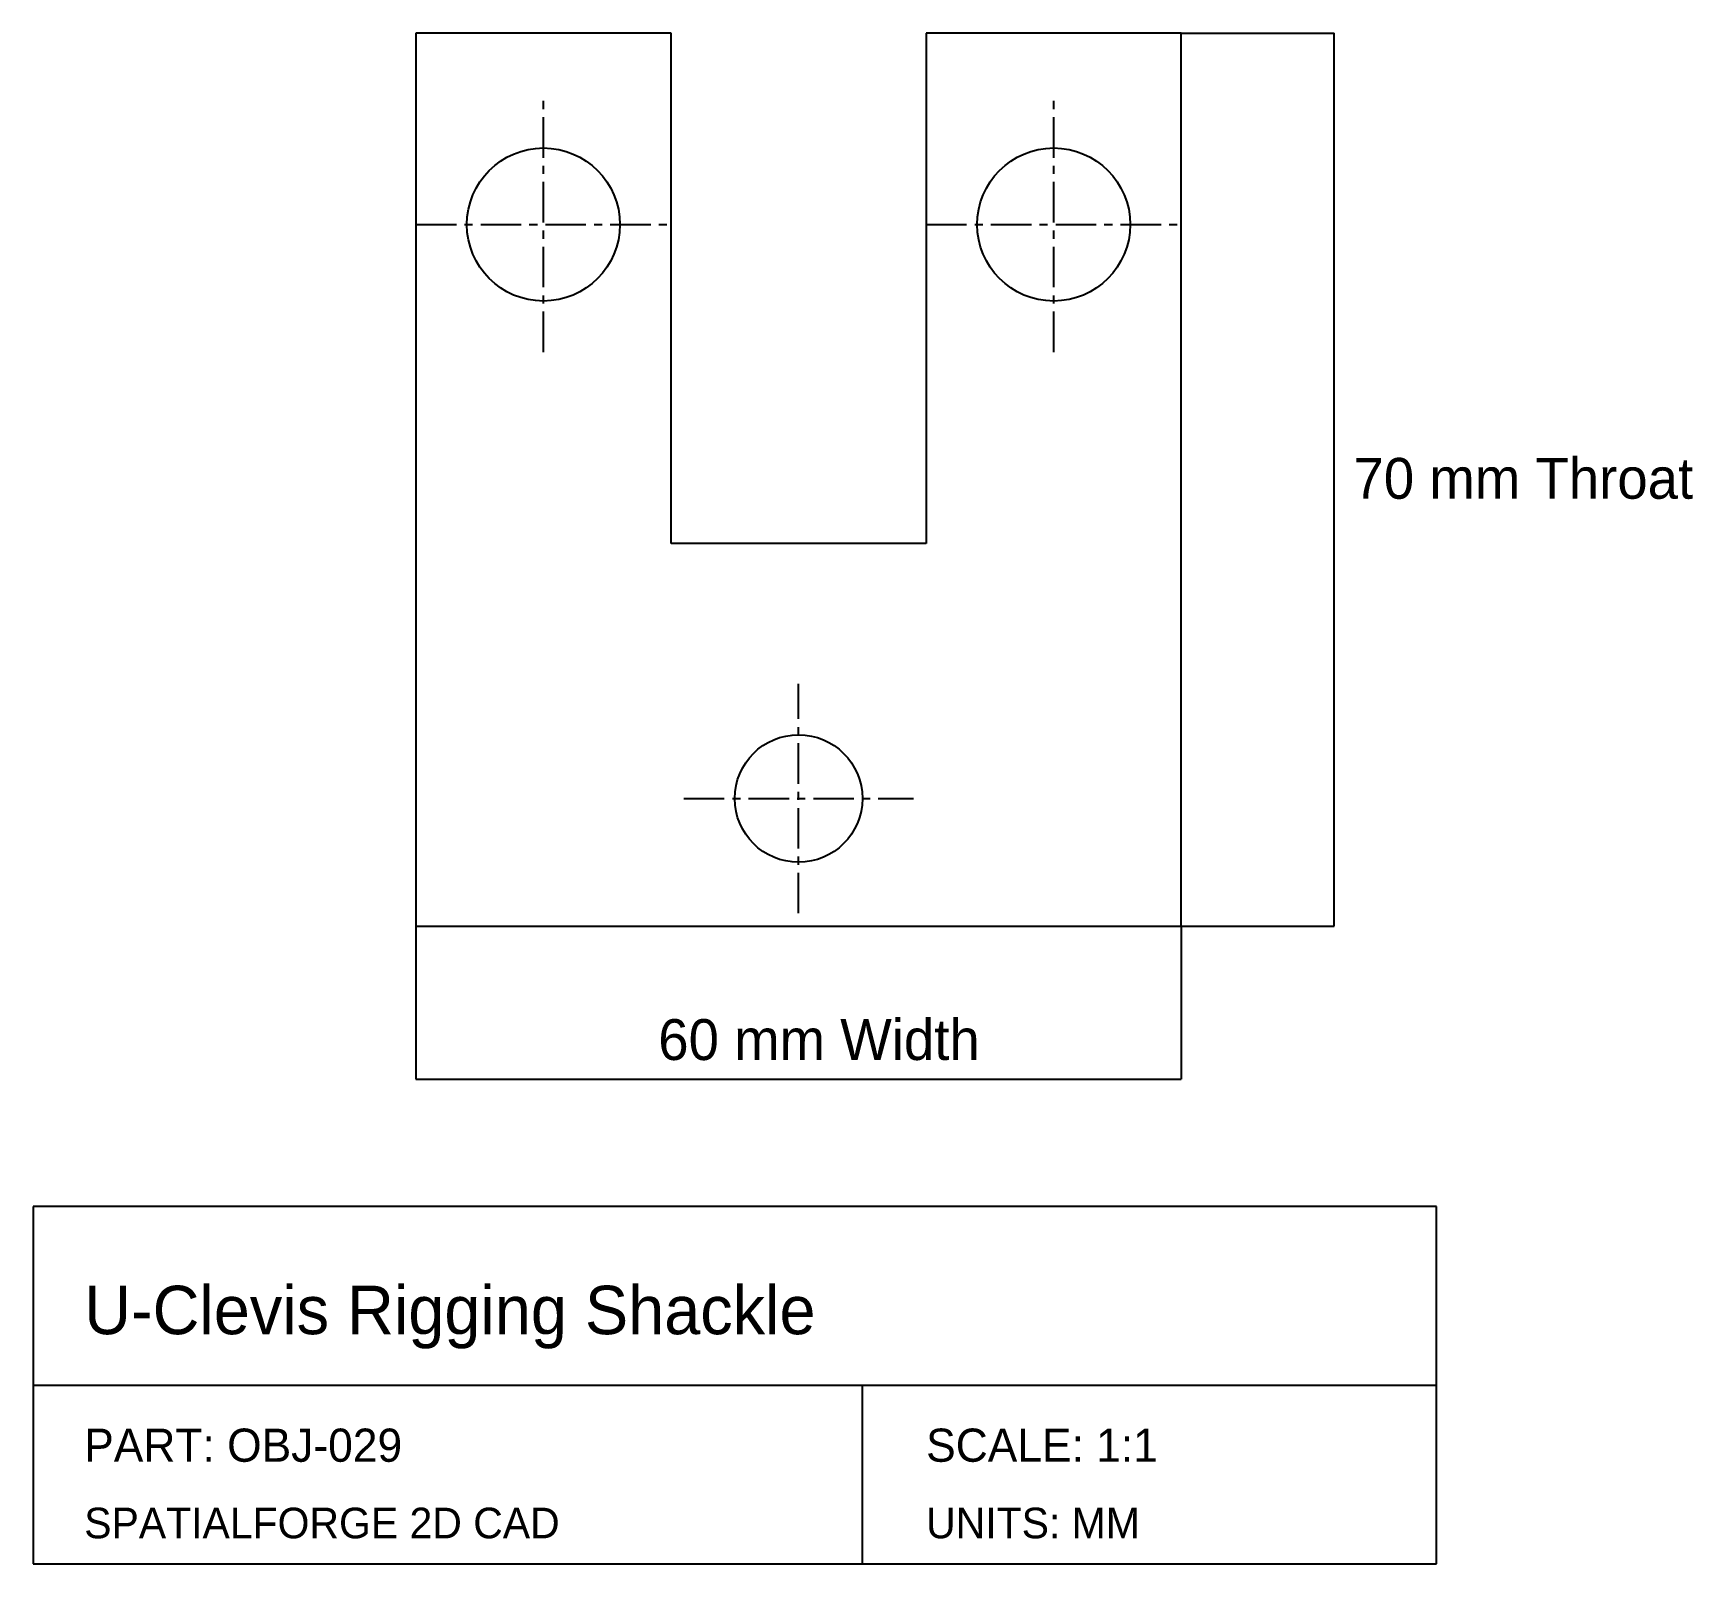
# Model space of a CAD drawing. Header units: millimetres. Extents: x 0 to 130, y -25 to 95.
import ezdxf

# ---------------------------------------------------------------- set-up
doc = ezdxf.new("R2010")
doc.units = ezdxf.units.MM
doc.linetypes.add('CENTER', pattern=[5.08, 3.175, -0.635, 0.635, -0.635])
for name, color, linetype in [('CENTER', 1, 'CENTER'), ('DIM', 3, 'CONTINUOUS'), ('TITLE', 5, 'CONTINUOUS'), ('VISIBLE', 7, 'CONTINUOUS')]:
    doc.layers.add(name, color=color, linetype=linetype)

msp = doc.modelspace()

# ---------------------------------------------------------------- linework, layer by layer
at = {"layer": 'CENTER', "linetype": 'CENTER'}
for p, q in [((40, 70), (40, 90)), ((80, 70), (80, 90)), ((30, 80), (50, 80)), ((70, 80), (90, 80)), ((60, 26), (60, 44)), ((51, 35), (69, 35))]:
    msp.add_line(p, q, dxfattribs=at)
at = {"layer": 'DIM'}
for p, q in [((90, 95), (102, 95)), ((102, 25), (102, 95)), ((30, 25), (30, 13)), ((90, 25), (90, 13)), ((90, 25), (102, 25)), ((30, 13), (90, 13))]:
    msp.add_line(p, q, dxfattribs=at)
at = {"layer": 'TITLE', "linetype": 'CONTINUOUS'}
for p, q in [((110, 3), (0, 3)), ((0, 3), (0, -25)), ((110, -25), (110, 3)), ((0, -25), (110, -25))]:
    msp.add_line(p, q, dxfattribs=at)
at = {"layer": 'TITLE'}
for p, q in [((0, -11), (110, -11)), ((65, -25), (65, -11))]:
    msp.add_line(p, q, dxfattribs=at)
at = {"layer": 'VISIBLE', "linetype": 'CONTINUOUS'}
for p, q in [((50, 95), (30, 95)), ((30, 95), (30, 25)), ((50, 55), (50, 95)), ((90, 95), (70, 95)), ((70, 95), (70, 55)), ((90, 25), (90, 95)), ((70, 55), (50, 55)), ((30, 25), (90, 25))]:
    msp.add_line(p, q, dxfattribs=at)
at = {"layer": 'VISIBLE'}
for centre, radius in [((40, 80), 6), ((80, 80), 6), ((60, 35), 5)]:
    msp.add_circle(centre, radius, dxfattribs=at)

# ---------------------------------------------------------------- texts
at = {"layer": 'DIM'}
for s, p in [('70 mm Throat', (103.5, 58.5)), ('60 mm Width', (49, 14.5))]:
    msp.add_text(s, height=3.2, dxfattribs=at).set_placement(p)
at = {"layer": 'TITLE'}
for s, height, p in [('U-Clevis Rigging Shackle', 3.8, (4, -7)), ('PART: OBJ-029', 2.6, (4, -17)), ('SCALE: 1:1', 2.6, (70, -17)), ('SPATIALFORGE 2D CAD', 2.4, (4, -23)), ('UNITS: MM', 2.4, (70, -23))]:
    msp.add_text(s, height=height, dxfattribs=at).set_placement(p)

doc.saveas('drawing.dxf')
